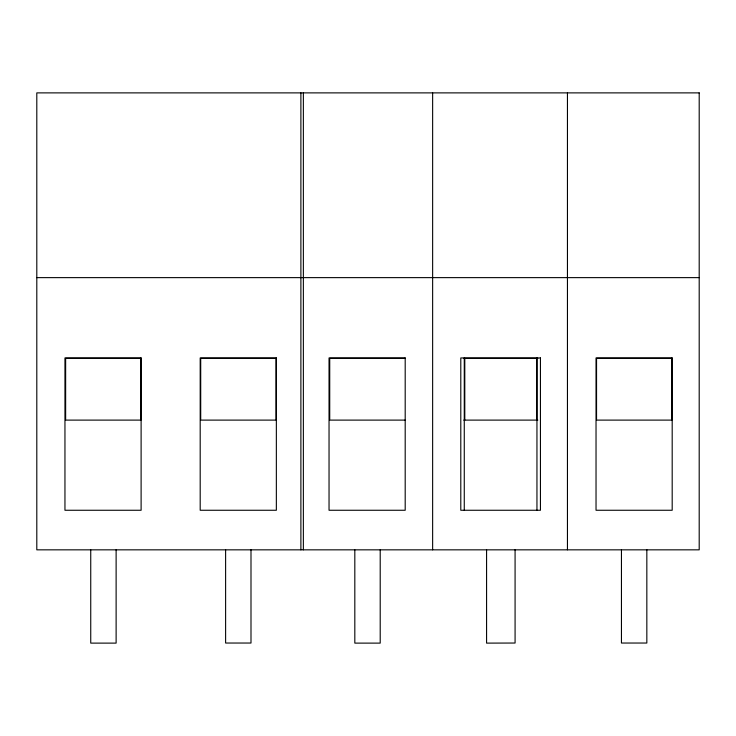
<?xml version="1.0" encoding="UTF-8"?>
<svg xmlns="http://www.w3.org/2000/svg" width="736" height="736" viewBox="0 0 736 736"><rect width="100%" height="100%" fill="white"/><g stroke="black" fill="none" stroke-linecap="round" stroke-linejoin="round"><path stroke-width="1.1" d="M36.8 277.628L699.2 277.628M405.067 358.349L329.728 358.349L329.728 420.109L405.067 420.109M463.772 358.349L537.841 358.349M463.772 420.109L537.841 420.109M646.834 549.755L646.834 643.034L621.451 643.034L621.451 549.755M567.447 92.883L567.447 549.838M536.949 357.944L536.949 510.26M536.82 358.349L536.82 420.109M515.08 549.755L515.08 643.034L486.579 643.117L486.579 549.838M464.793 358.349L464.793 420.109M464.269 357.944L464.269 510.26M432.639 92.883L432.639 549.838M380.208 549.838L380.208 643.117L354.816 643.117L354.816 549.838M303.361 92.883L303.361 549.838M300.886 92.883L300.886 549.838M250.994 549.755L250.994 643.034L225.612 643.034L225.612 549.755M116.122 549.838L116.122 643.117L90.74 643.117L90.74 549.838M699.2 92.883L36.8 92.883L36.8 549.838L699.2 549.838L699.2 92.883M141.11 357.944L64.952 357.944L64.952 510.26L141.11 510.26L141.11 357.944M276.35 357.944L200.192 357.944L200.192 510.26L276.35 510.26L276.35 357.944M405.196 357.944L329.038 357.944L329.038 510.26L405.196 510.26L405.196 357.944M540.436 357.944L460.791 357.944L460.791 510.26L540.436 510.26L540.436 357.944M672.189 357.944L596.031 357.944L596.031 510.26L672.189 510.26L672.189 357.944M140.981 358.349L65.642 358.349L65.642 420.109L140.981 420.109L140.981 358.349M276.046 358.349L200.707 358.349L200.707 420.109L276.046 420.109L276.046 358.349M671.885 358.349L596.546 358.349L596.546 420.109L671.885 420.109L671.885 358.349"/></g></svg>
